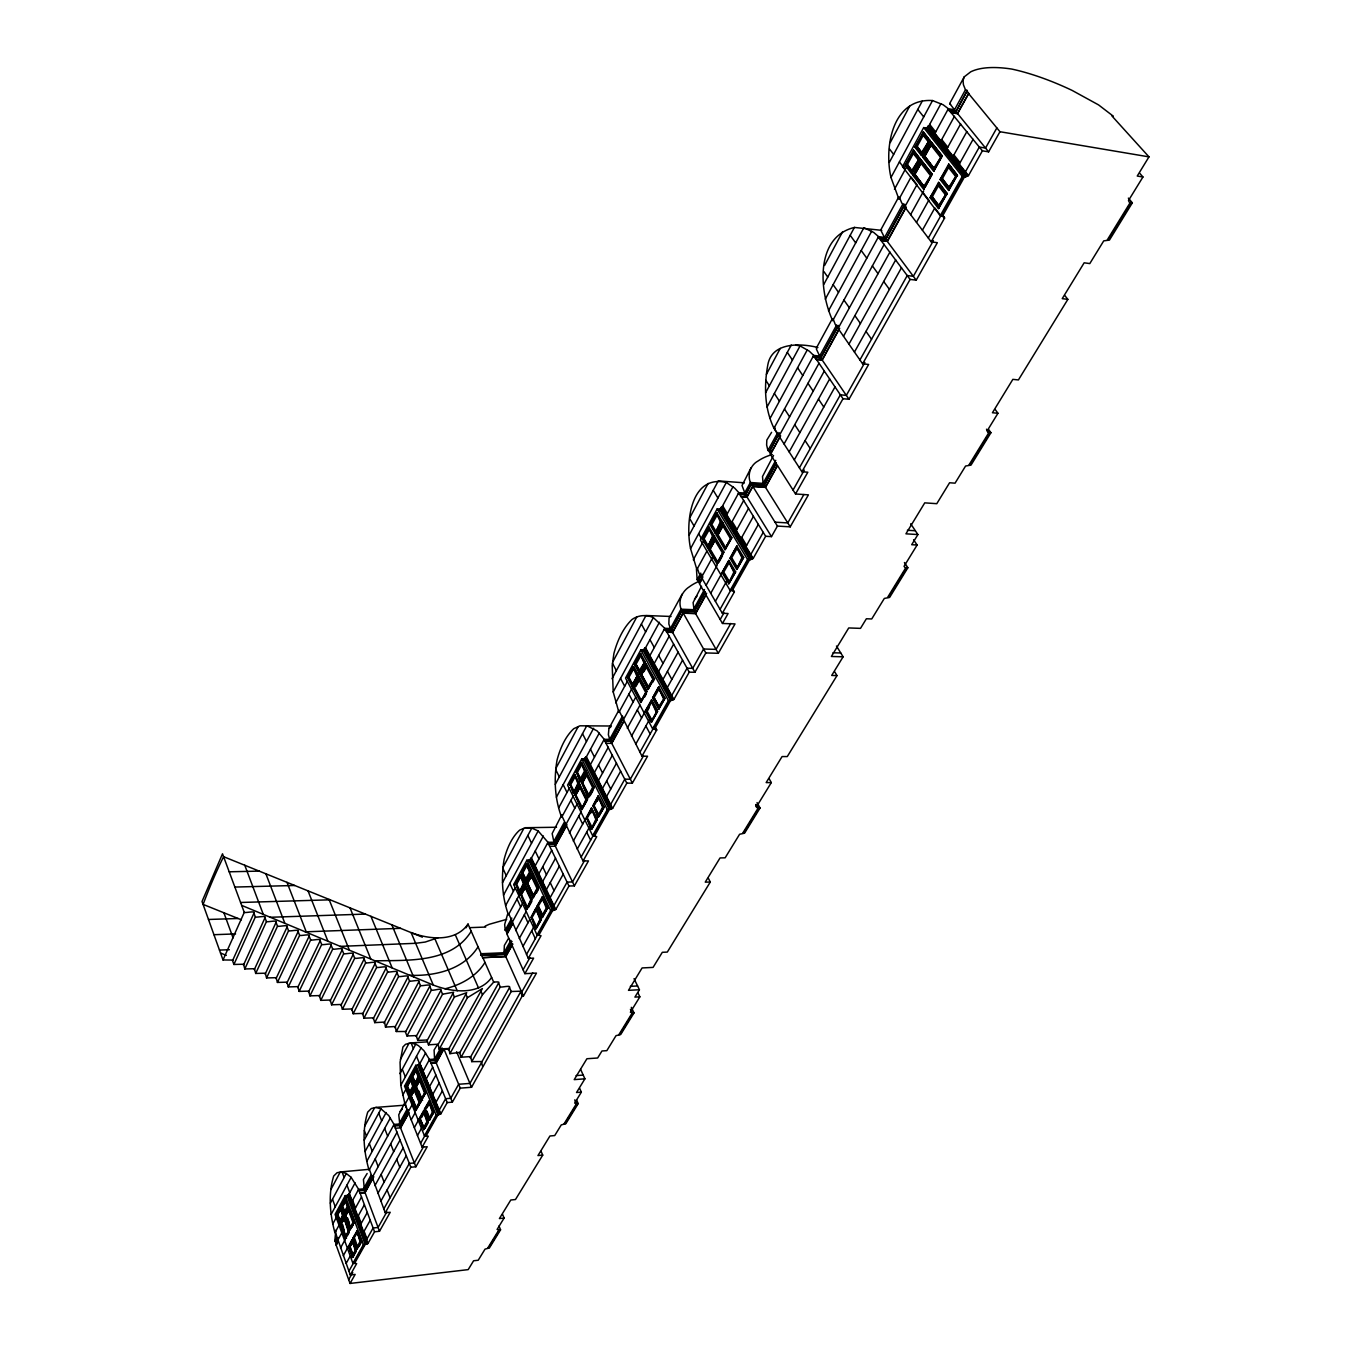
<?xml version="1.0" encoding="UTF-8"?>
<svg xmlns="http://www.w3.org/2000/svg" width="1351" height="1351" viewBox="0 0 1351 1351"><rect width="100%" height="100%" fill="white"/><g stroke="black" fill="none" stroke-linecap="round" stroke-linejoin="round"><path stroke-width="1.5" d="M358.268 1189.961L364.398 1189.826L363.436 1179.524L367.134 1173.495M393.648 1125.13L399.896 1125.062L398.748 1114.795L404.996 1102.382M429.094 1060.197L435.444 1060.231M547.527 843.176L554.248 843.548L552.154 833.567L561.83 814.805M603.711 740.247L610.584 740.787L622.862 718.192M664.253 629.313L671.295 630.056M738.254 493.723L745.6 494.686M813.066 356.613L820.699 357.728M877.88 237.86L885.732 239.127M947.625 110.073L955.714 111.491L957.538 113.754L968.718 93.422L967.13 91.209L955.816 111.846L948.774 110.292M339.895 1223.634L334.93 1232.737C329.948 1214.414 328.023 1194.385 333.697 1176.029L337.075 1172.736L341.482 1171.857L369.448 1169.307M573.348 795.857L561.661 817.271C554.737 799.167 553.775 779.155 557.034 760.157A69.762 36.68 89.6 0 1 573.837 728.645L580.001 725.808L611.243 726.011M772.299 454.544A119.209 60.221 29.8 0 0 758.114 460.961C748.944 465.774 746.225 478.592 752.828 486.512L747.052 497.05L740.99 496.628L746.917 496.763L752.693 486.225L777.433 526.079L790.217 526.839L808.405 494.854L795.536 493.976L807.83 472.208L801.92 471.769L773.971 428.267C764.43 408.627 763.94 385.795 767.858 364.669C772.046 341.904 800.738 343.188 817.879 347.511L816.578 347.646L816.426 349.149L820.496 357.914L838.211 325.388M405.587 1104.915L405.401 1103.598M696.457 569.058L697.133 579.731L701.27 579.934M335.791 1230.204L334.795 1241.316L336.061 1241.518L336.095 1244.93L350.044 1283.45L468.189 1269.619L473.593 1260.77L478.22 1260.247L485.043 1249.118L489.4 1247.952L500.562 1229.798L499.009 1226.016M751.105 467.699L742.02 485.533L745.499 494.736L751.24 484.013L764.041 485.06L775.998 463.427M904.646 204.221L885.462 239.448L880.717 230.025L898.871 196.722M618.809 710.305L608.946 728.392L608.372 734.691L609.706 739.369L632.369 783.124L626.83 783.158L612.594 808.455L607.308 809.57L592.667 835.695L596.737 836.657L583.041 861.026L588.496 860.891L574.395 885.868L568.974 886.02L555.768 909.527L550.634 910.658L537.023 934.943L541.042 935.719L528.292 958.366L533.628 958.129L524.864 973.666L536.482 973.092L523.445 996.008L522.195 996.075L471.55 1087.285L460.269 1088.129L452.349 1102.163L447.215 1102.568L440.865 1113.849L436.052 1115.031L424.434 1135.752L428.301 1136.208L422.12 1147.185L427.186 1146.746L415.888 1166.791L410.839 1167.247L385.238 1212.793L390.203 1212.286L379.496 1231.268L374.548 1231.791L367.962 1243.494L363.368 1244.693L352.915 1263.32L356.664 1263.59L350.264 1274.972L355.144 1274.415L350.044 1283.45M769.175 778.784L771.32 782.584L766.152 782.601L782.077 756.56L787.278 756.577L836.995 675.584L831.692 675.449L843.108 656.806L831.389 656.468L848.732 627.945L860.503 628.367L866.379 618.758L871.733 618.961L884.331 598.425L889.6 597.446L907.872 567.741L905.052 567.589L904.055 566.305L917.109 545.027L911.689 544.706L917.903 534.557L905.93 533.831L924.743 502.859L936.783 503.687L949.584 482.763L955.056 483.168L965.577 466.027L970.997 465.116L990.942 432.708L988.071 432.455L987.074 430.986L997.95 413.271L992.428 412.747L1012.845 379.361L1018.418 379.935L1067.847 299.365L1062.224 298.655L1084.161 262.803L1089.801 263.58L1103.733 240.866L1109.441 240.09L1132.358 202.819L1129.402 202.363L1128.473 200.556L1142.946 176.981L1137.238 176.052L1148.975 156.868L1112.008 116.051L1113.224 116.135L1098.566 104.905L1072.137 90.416A134.576 49.109 29 0 0 1011.764 69.07A134.239 48.822 29.1 0 0 970.727 71.823L964.242 76.838L963.027 80.418L963.432 84.775L965.458 89.791L954.515 109.769L955.005 111.356M701.524 586.317L693.097 602.58L694.228 611.226L704.952 591.991M699.919 580.998A114.345 62.99 30.1 0 0 689.348 586.807C681.478 591.721 677.29 602.276 681.883 610.753L705.83 652.938L718.31 653.293L735.028 623.909L722.481 623.47L699.294 583.48L702.942 576.843M507.571 914.289L504.683 924.456L505.173 930.214L507.013 929.387L506.507 931.194M223.016 959.953L244.261 912.381L222.51 853.798L202.025 901.505L223.016 959.953L233.318 960.071M406.144 1031.505L396.265 1031.522L395.421 1027.064L394.256 1026.557L385.508 1027.081L384.68 1022.639L383.515 1022.116L374.751 1022.639L373.315 1017.843L363.976 1018.181L362.558 1013.402L353.185 1013.723L351.784 1008.944L342.394 1009.265L341.009 1004.485L331.586 1004.806L330.218 1000.027L320.778 1000.348L319.427 995.569L309.953 995.873L308.619 991.11L299.128 991.398L297.811 986.635L288.287 986.922L286.986 982.16L277.428 982.43L276.144 977.685L266.569 977.938L265.303 973.193L255.694 973.446L254.444 968.718L244.801 968.954L243.568 964.226L233.909 964.462L232.541 960.679L253.937 913.192C256.2 910.388 245.375 913.192 244.261 912.381M233.909 964.462L255.356 916.974L253.937 913.192M243.433 965.171L264.999 917.785C267.245 914.982 256.47 917.802 255.356 916.974M244.801 968.954L266.434 921.585L264.999 917.785M254.292 969.663L276.06 922.378C278.289 919.575 267.549 922.412 266.434 921.585M255.694 973.446L277.512 926.178L276.06 922.378M265.151 974.155L287.104 926.972C289.317 924.168 278.627 927.006 277.512 926.178M266.569 977.938L288.557 930.771L287.104 926.972M276.009 978.631L298.132 931.565C300.327 928.745 289.688 931.599 288.557 930.771M277.428 982.43L299.618 935.365L298.132 931.565M286.851 983.106L309.159 936.142C311.338 933.321 300.733 936.192 299.618 935.365M288.287 986.922L310.646 939.958L309.159 936.142M297.676 987.581L320.187 940.718C322.332 937.898 311.777 940.769 310.646 939.958M299.128 991.398L321.673 944.535L320.187 940.718M308.501 992.056L331.181 945.295C333.325 942.474 322.805 945.345 321.673 944.535M309.953 995.873L332.701 949.111L331.181 945.295M319.309 996.531L342.175 949.871C344.302 947.034 333.832 949.922 332.701 949.111M320.778 1000.348L343.711 953.688L342.175 949.871M330.117 1000.99L353.168 954.431C355.262 951.594 344.843 954.498 343.711 953.688M331.586 1004.806L354.705 958.264L353.168 954.431M340.908 1005.448L364.145 958.99C366.222 956.153 355.837 959.075 354.705 958.264M342.394 1009.265L365.682 962.824L364.145 958.99M351.682 1009.906L375.105 963.55C377.165 960.696 366.83 963.635 365.682 962.824M353.185 1013.723L376.659 967.384L375.105 963.55M362.456 1014.365L386.065 968.093C388.109 965.256 377.807 968.194 376.659 967.384M363.976 1018.181L387.636 971.943L386.065 968.093M373.214 1018.806L397.008 972.652C399.035 969.798 388.784 972.754 387.636 971.943M957.538 113.754L951.087 112.64L982.397 150.822L968.447 175.63L965.526 176.913L926.887 128.125L927.698 127.163M374.751 1022.639L398.596 976.486L397.008 972.652M610.196 809.536L584.595 758.958L585.304 758.063M643.718 649.983L644.461 649.071L672.393 700.139L668.424 700.561L640.796 649.899L643.718 649.983L671.396 700.595M751.629 559.128L750.582 559.618L720.134 509.158L720.894 508.246L751.629 559.128L753.183 558.453L765.645 536.279L741.125 496.374M365.935 1244.423L347.764 1195.415L348.406 1194.588M438.737 1114.811L418.472 1065.095L419.148 1064.25M440.865 1113.849L419.604 1063.102L439.599 1114.423M553.454 910.574L529.676 860.148L530.386 859.27M383.971 1023.247L407.934 977.195C409.944 974.341 399.744 977.297 398.596 976.486M385.508 1027.081L409.539 981.046L407.934 977.195M394.712 1027.689L418.861 981.738C420.853 978.867 410.687 981.839 409.539 981.046M396.265 1031.522L420.465 985.588L418.861 981.738M482.442 1066.057L481.463 1061.548L471.769 1061.633L470.807 1057.141L469.641 1056.651L461.079 1057.225L459.509 1052.395L449.9 1053.679L448.954 1049.203L439.193 1049.254L438.264 1044.779L437.116 1044.272L428.47 1044.83L426.95 1040.017L417.746 1040.405L416.243 1035.592L407.006 1035.964L405.452 1032.13L429.77 986.264C431.763 983.41 421.63 986.382 420.465 985.588M407.006 1035.964L431.391 990.114L429.77 986.264M466.061 927.799L468.037 924.084L481.125 953.738L480.618 955.005L504.886 953.941M330.826 1189.657L340.199 1172.111M364.719 1126.227L374.599 1107.736M400.436 1059.353L408.998 1043.327M503.079 867.241L523.85 828.383M555.903 768.364L578.211 726.618M612.695 662.074L636.726 617.086M690.006 517.365L708.144 483.405M766.405 374.362L780.253 348.44M824.583 265.471L842.602 231.73M890.225 142.598L909.611 106.307M416.176 1036.555L440.933 990.334C442.537 987.446 433.367 990.975 431.391 990.114M330.353 1203.167L346.278 1173.529M364.23 1140.126L380.999 1108.884L388.75 1115.588L394.036 1124.437L369.043 1170.202C363.706 1151.474 361.832 1130.888 367.725 1112.093L371.305 1108.529L375.933 1107.415L404.422 1105.202M399.93 1073.64L415.753 1044.171L418.489 1045.674L423.927 1050.673L429.483 1059.488L447.215 1102.568M417.746 1040.405L442.554 994.201L440.933 990.334M502.504 882.659L531.821 828.062M555.278 784.391L586.79 725.707L597.142 730.908L604.201 739.335L609.706 739.369L622.473 716.03M612.037 678.726L645.998 615.499L671.025 616.478M689.28 534.912L718.276 480.905L744.114 482.797M765.612 392.769L791.247 345.062M823.738 284.537L854.406 227.441L881.798 230.346M889.33 162.424L922.328 100.987M331.13 1214.38L351.142 1177.329L346.329 1173.546L341.482 1171.857M365.04 1151.592L386.133 1112.532M422.12 1147.185L405.03 1104.291L400.791 1085.36L421.157 1047.65M503.518 895.122L538.171 830.949L531.855 828.129L525.505 827.707L519.78 830.038A67.381 34.045 88.3 0 0 504.126 859.371C501.052 877.812 502.065 897.148 508.432 914.813L519.882 893.838M556.376 797.225L593.613 728.257M632.386 687.693L618.91 712.365L613.202 691.948L653.344 617.61L664.793 628.316L670.417 628.519L694.921 672.274L689.246 672.139L666.87 632.065L672.511 632.251L683.116 612.932L695.495 613.405L706.657 593.207M706.911 551.124L696.88 569.514L690.564 548.658L726.314 482.476L734.691 488.15L738.828 492.642L744.621 493.031L750.379 482.493L763.045 483.405L790.217 526.839M767.047 407.039L800.062 345.907L809.198 351.108L813.707 355.431L843.007 398.714L848.985 399.271L868.625 364.449L862.614 363.824L835.239 324.358L833.331 319.478M825.275 299.213L863.88 227.694L873.709 232.44L878.572 236.611L884.601 237.421L903.093 203.68M904.765 206.906L916.957 184.699L911.064 177.049L898.955 199.239L890.985 177.488L932.528 100.565L943.116 104.753L948.368 108.722L954.515 109.769L949.685 103.537L964.242 76.838M426.882 1040.979L453.615 992.225L442.554 994.201M347.764 1195.415L345.214 1195.652L335.065 1214.397L352.915 1263.32M424.434 1135.752L404.54 1086.103L415.821 1065.28L418.472 1065.095M537.023 934.943L513.718 884.533L526.89 860.199L529.676 860.148M584.595 758.958L581.741 758.941L567.572 785.1L592.667 835.695M640.796 649.899L625.53 678.084L652.617 728.763L656.755 729.928L655.353 727.294M720.134 509.158L717.128 508.972L700.358 539.91L730.148 590.471L733.171 590.607L734.37 591.907L722.346 613.286L728.088 613.506L722.481 623.47M885.851 241.221L881.088 240.562L910.101 279.404L916.198 280.164L937.341 242.69L931.211 241.846L944.619 218.001L943.488 216.16L940.262 215.687L902.536 166.612L923.679 127.585L926.887 128.125M336.331 1214.583L340.317 1207.254L337.007 1214.566L339.388 1222.925L337.007 1214.566M341.043 1205.919L345.045 1198.54L348.322 1206.815L344.117 1214.262L341.043 1205.919L345.451 1199.029M405.959 1086.153L410.383 1078.014L413.98 1086.44L409.353 1094.614L405.959 1086.153L410.788 1078.554M411.194 1076.527L415.635 1068.32L419.249 1076.747L414.605 1084.988L411.194 1076.527L416.057 1068.861M428.47 1044.83L454.409 996.987L466.72 992.698L437.589 1045.404M515.373 884.365L520.523 874.857L516.166 884.314L519.341 892.943L516.166 884.314M521.469 873.118L526.67 863.525L530.859 872.138L525.488 881.696L521.469 873.118L527.11 864.133M569.345 784.813L574.901 774.596L570.173 784.745L573.635 793.409L570.173 784.745M575.914 772.704L581.504 762.403L576.742 772.654L580.221 781.317L576.742 772.654M627.455 677.662L633.416 666.634L638.196 675.348L632.065 686.274L627.455 677.662L633.872 667.326M634.514 664.624L640.543 653.496L634.514 664.624L639.175 673.22L645.356 662.21L640.543 653.496M702.469 539.285L709.022 527.194L702.469 539.285L707.536 547.864L714.24 535.925L709.022 527.194M710.238 524.965L716.841 512.772L710.238 524.965L715.355 533.561L722.11 521.503L716.841 512.772M905.204 165.362L913.462 150.113L919.963 158.743L911.604 173.688L905.204 165.362L913.952 151.025L913.462 150.113M914.982 147.327L923.341 131.925L929.91 140.538L921.466 155.618L914.982 147.327L923.814 132.82L923.341 131.925M340.655 1208.824L337.311 1214.718L339.912 1221.253L343.086 1215.444L340.655 1208.824L342.411 1215.461L339.912 1221.253M342.006 1206.038L345.383 1200.11L347.832 1206.747L344.64 1212.59L342.208 1205.97M346.852 1197.155L349.369 1193.44L367.962 1243.494M407.039 1086.204L410.721 1079.702L413.44 1086.424L409.91 1092.875L407.039 1086.204L409.91 1092.875M415.162 1083.232L412.275 1076.561L415.99 1070.009L418.709 1076.73L415.162 1083.232L417.983 1076.764L415.99 1070.009M519.949 891.052L516.639 884.23L520.878 876.715L524.053 883.52L519.949 891.052L523.259 883.571L520.878 876.715M522.736 872.966L527.025 865.383L530.234 872.206L526.079 879.805L522.736 872.966L526.079 879.805M528.984 861.533L531.45 858.02L555.768 909.527M575.256 776.538L570.696 784.593L574.243 791.466L578.667 783.36L575.256 776.538L577.84 783.411L574.243 791.466M577.265 772.485L581.859 764.362L585.304 771.185L580.846 779.358L577.265 772.485L580.846 779.358M583.902 760.326L586.385 756.796L612.594 808.455M632.69 684.248L628.907 677.324L633.771 668.677L637.469 675.517L632.69 684.248L637.469 675.517M635.983 664.27L640.898 655.556L644.613 662.378L639.817 671.211L635.983 664.27L639.817 671.211M643.025 651.351L645.558 647.788L673.879 699.48L672.393 700.139M709.376 529.356L704.074 538.796L708.211 545.753L713.429 536.161L709.376 529.356L712.517 536.263L708.211 545.753M717.212 514.951L711.842 524.475L716.013 531.433L721.299 521.756L717.212 514.951L720.37 521.841L716.013 531.433M719.509 510.408L722.025 506.929L753.183 558.453M907.264 164.738L913.816 152.646L918.95 159.232L912.347 171.341L907.213 164.417L912.347 171.341M917.059 146.685L923.696 134.458L928.863 141.028L922.209 153.254L917.025 146.347L922.209 153.254M926.279 129.375L928.914 125.812L968.447 175.63M332.785 1223.989L337.159 1215.934M339.776 1211.07L337.902 1214.515L339.675 1219.362M342.63 1205.835L346.396 1198.877M347.376 1197.104L355.127 1182.834M366.78 1161.353L390.338 1117.969M402.632 1095.323L406.161 1088.805M411.768 1078.436L407.597 1086.12L410.231 1092.672M412.849 1076.46L417.054 1068.725M425.582 1053.037L419.654 1063.963L416.513 1056.262M505.646 905.542L515.305 887.742M529.541 861.533L543.389 835.999M558.672 807.864L569.447 788.005M584.476 760.326L599.253 733.103M615.684 702.824L627.303 681.428M643.616 651.368L659.44 622.237M693.316 559.821L703.229 541.548M720.015 510.644L732.985 486.748M770.053 418.438L807.324 349.808M828.501 310.781L871.682 231.224M894.463 189.275L906.048 167.912M926.921 129.476L940.955 103.639M343.103 1205.903L345.535 1201.427M344.235 1212.1L347.156 1206.747L345.383 1200.11M409.505 1092.334L412.714 1086.44L410.721 1079.702M525.64 879.197L529.423 872.239L527.025 865.383M580.406 778.716L584.459 771.252L581.859 764.362M639.361 670.518L644.613 662.378M911.874 170.446L918.95 159.232M921.72 152.359L928.863 141.028M339.388 1222.925L343.576 1215.528L339.844 1222.334M344.117 1214.262L348.322 1206.815M409.353 1094.614L413.98 1086.44M414.605 1084.988L419.249 1076.747M519.341 892.943L524.695 883.453L519.865 892.302M525.488 881.696L530.707 872.104L526.67 863.525M573.635 793.409L579.207 783.192L574.901 774.596M580.221 781.317L585.979 771.066L580.761 780.675M632.065 686.274L638.077 675.247L633.416 666.634M639.175 673.22L645.356 662.21M682.255 593.967L669.049 618.184L668.846 623.976L670.417 628.519L680.988 609.2L693.35 609.673L704.496 589.492M707.536 547.864L714.24 535.925M715.355 533.561L722.11 521.503M816.578 347.646L832.165 319.039M911.604 173.688L919.93 158.422M921.466 155.618L929.876 140.2M574.158 792.767L579.343 783.242M345.653 1212.86L348.102 1208.385M352.206 1201.073L358.623 1189.319L351.125 1177.312M405.03 1104.291L409.167 1096.708M416.226 1083.536L419.857 1076.899M423.302 1070.803L429.483 1059.488L434.566 1059.133L435.427 1060.805L429.686 1060.771M522.736 888.367L525.252 883.74L522.753 878.386M535.148 865.873L547.999 842.332L553.37 842.23L564.127 822.573M590.37 764.666L604.201 739.335M649.865 655.657L664.793 628.316M726.754 514.765L738.828 492.642M773.971 428.267L813.707 355.431L819.635 356.056L836.641 325M878.572 236.611L832.689 320.677C818.976 291.073 815.008 236.898 854.507 227.424M934.909 133.377L948.368 108.722M339.945 1224.445L343.931 1217.133L340.621 1224.445L345.13 1238.614L340.621 1224.445M344.674 1215.782L348.693 1208.419L354.131 1222.537L349.892 1229.984L344.674 1215.782L348.17 1210.631M409.978 1096.168L414.419 1088.028L420.397 1102.382L415.753 1110.556L409.978 1096.168L414.841 1088.568M415.23 1086.542L419.705 1078.351L425.734 1092.706L421.039 1100.947L415.23 1086.542L420.127 1078.892M520.067 894.514L525.269 885.006L520.861 894.463L526.839 909.105L520.861 894.463M526.215 883.267L531.45 873.675L538.475 888.299L533.037 897.858L526.215 883.267L531.889 874.3M574.411 794.996L579.984 784.779L575.239 794.928L581.69 809.637L575.239 794.928M581.014 782.904L586.638 772.586L581.842 782.837L588.344 797.546L581.842 782.837M646.014 693.283L640.762 702.503L632.91 687.845L638.922 676.834L646.96 691.577L638.922 676.834M640.019 674.808L646.099 663.696L640.019 674.808L647.956 689.466L654.205 678.438L646.099 663.696M708.464 549.435L715.067 537.343L708.464 549.435L717.111 564.059L723.883 552.103L715.067 537.343M716.283 535.131L722.954 522.921L716.283 535.131L724.997 549.739L731.837 537.681L722.954 522.921M912.786 175.208L913.833 175.056L924.32 188.667L923.712 189.393L912.786 175.208L921.112 159.942L932.156 174.11L925.317 186.877M922.649 157.138L931.075 141.72L942.221 155.838L933.693 171.29L922.649 157.138L931.548 142.632L931.075 141.72M372.032 1175.725L364.331 1190.451L359.045 1190.822L359.906 1193.119L365.057 1192.612L373.771 1176.755M394.475 1125.957L399.845 1125.67M623.571 717.246L610.703 741.175L604.691 741.142L610.568 740.973M632.91 687.845L639.378 677.51M665.418 629.954L671.464 630.377L681.917 610.838L694.414 611.53L705.256 591.924M751.24 484.013L745.735 494.956L739.537 494.28L740.99 496.628M775.001 429.365L774.579 427.136M838.498 325.794L820.817 358.015L814.484 357.086M913.833 175.056L921.112 159.942M949.077 110.681L951.087 112.64M343.813 1219.294L340.908 1224.597L344.285 1218.703L348.845 1231.149L345.653 1236.942L348.17 1231.166L344.285 1218.703M345.653 1215.934L349.031 1210.006L353.641 1222.469C350.027 1238.715 341.752 1213.502 349.031 1210.006M411.059 1096.218L414.757 1089.717L419.857 1102.348L416.311 1108.799L411.059 1096.218L414.757 1089.717M421.613 1099.174L416.328 1086.592L420.06 1080.04L425.193 1092.689L421.613 1099.174L424.45 1092.706L419.57 1080.648M527.43 907.213L521.334 894.396L525.623 886.864L531.585 899.682L527.43 907.213L530.791 899.715L525.1 887.506M527.481 883.132L531.804 875.549L537.816 888.367L533.628 895.966L527.481 883.132L533.628 895.966M582.298 807.678L575.762 794.776L580.339 786.721L586.773 799.572L582.298 807.678L585.946 799.623L579.815 787.38M582.382 782.668L586.993 774.545L593.477 787.413L588.968 795.587L582.382 782.668L588.968 795.587M641.404 700.477L634.379 687.524L639.276 678.877L646.217 691.746L641.404 700.477L646.217 691.746M641.505 674.47L646.453 665.756L653.462 678.607L648.598 687.423L641.505 674.47L648.598 687.423M717.769 561.948L710.086 548.979L715.439 539.522L723.055 552.339L717.769 561.948L723.055 552.339M725.673 547.611L717.905 534.641L723.309 525.1L731.009 537.918L725.673 547.611L731.009 537.918M914.813 174.262L921.466 162.475L931.143 174.904L924.456 187.029L914.813 174.262L924.456 187.029M924.709 156.176L931.43 144.27L941.191 156.665L934.436 168.926L924.709 156.176L934.436 168.926M420.06 1080.04L416.328 1086.592M521.503 894.413L525.623 886.864M527.65 883.149L531.804 875.549M575.914 794.827L580.339 786.721M582.534 782.736L586.993 774.545M639.276 678.877L634.379 687.524M641.641 674.571L646.453 665.756M710.187 549.114L715.439 539.522M718.023 534.793L723.309 525.1M915.809 172.86L921.466 162.475M924.743 156.496L931.43 144.27M531.112 878.116L533.088 874.502M635.899 686.443L638.736 681.259M644.005 671.616L646.876 666.364M359.906 1193.119L364.905 1192.477L373.467 1176.873M409.049 1112.498L400.622 1127.849L395.37 1128.271L410.839 1167.247M406.499 1107.972L405.114 1104.122M566.289 826.187L555.312 846.165L549.671 846.283L568.974 886.02M623.824 721.434L611.783 743.337L606.008 743.303L626.83 783.158M706.32 594.339L695.63 613.658L683.268 613.185L672.663 632.504L666.87 632.065M776.352 431.982L774.123 427.98M839.714 328.31L822.269 360.058L816.055 359.417L822.151 359.738L839.191 328.681M439.193 1049.254L467.412 997.697L482.391 988.56L448.279 1049.828M334.795 1241.316L336.787 1237.668M371.137 1174.965L363.52 1188.846L358.623 1189.319M407.039 1109.391L399.018 1124.032L394.036 1124.437M440.358 1048.562L434.566 1059.133L434.093 1050.014L437.555 1044.441M505.173 930.214L511.809 918.089M700.764 573.111L697.133 579.731L699.227 578.768L698.72 580.66M777.838 432.371L767.925 450.474L771.556 450.761M335.588 1242.211L338.155 1237.516M408.238 1109.678L399.693 1125.265L400.622 1127.849M435.258 1060.4L442.013 1048.072M506.321 930.788L512.012 920.403M565.242 823.299L554.113 843.581L574.395 885.868M671.227 629.971L681.816 610.652L694.178 611.125L718.31 653.293M698.484 580.255L701.22 575.273M769.631 451.369L779.291 432.86M965.458 89.791L967.198 90.365L955.816 111.846M335.521 1242.616L338.307 1237.904M372.184 1176.13L364.196 1190.315L379.496 1231.268M399.71 1125.535L408.39 1110.083M435.427 1060.805L442.047 1048.325M512.198 920.808L506.169 931.379L507.233 933.727L512.941 923.341M565.444 823.722L554.315 844.003L548.438 844.105L554.18 843.818M701.98 574.243L698.349 580.879L699.717 583.244L702.452 578.262M779.155 433.502L769.226 451.606L770.712 453.936L780.658 435.833M904.95 204.609L885.851 239.448L880.886 238.772M337.699 1240.37L342.63 1231.386M355.06 1208.74L361.511 1196.986M371.981 1177.903L397.076 1132.172M408.12 1112.042L413.153 1102.872M426.477 1078.571L432.692 1067.273M512.012 922.682L523.513 901.725M538.863 873.742L551.782 850.218M565.529 825.174L577.265 803.761M594.389 772.569L608.288 747.238M623.081 720.269L635.747 697.2M654.205 663.561L669.201 636.22M701.473 577.401L712.517 557.271M731.516 522.634L743.675 500.512M779.003 436.103L818.993 363.233M838.076 328.445L884.246 244.311M940.938 140.977L954.482 116.287M336.095 1244.93L338.088 1241.299M408.509 1113.055L400.47 1127.697L415.888 1166.791M449.579 1048.528L443.82 1048.731L436.086 1062.832L430.901 1063.355L436.238 1062.984L443.989 1048.9M512.569 923.544L506.861 933.929L524.864 973.666M555.16 845.962L566.93 824.532M611.631 743.118L623.47 721.569M780.219 436.086L770.29 454.189L795.536 493.976M905.845 207.311L887.303 241.069L881.257 240.258M968.414 93.371L999.96 131.722L988.611 151.836L957.42 113.366L968.718 93.422M336.331 1244.896L338.375 1241.197M887.421 241.424L906.285 207.091M773.532 455.473L762.521 476.481L763.045 483.405L775.761 460.353M350.01 1227.806L352.949 1222.469L348.575 1210.597M415.888 1108.259L419.131 1102.365L414.284 1090.325M533.189 895.358L537.023 888.418L531.281 876.191M588.529 794.928L592.65 787.464L586.469 775.204M648.142 686.73L653.462 678.607M923.983 186.134L931.143 174.904M933.963 168.014L941.191 156.665M345.13 1238.614L349.335 1231.234L345.586 1238.04M349.892 1229.984L354.131 1222.537M415.753 1110.556L420.397 1102.382M421.039 1100.947L425.734 1092.706M526.839 909.105L532.074 899.614L525.269 885.006M533.037 897.858L538.306 888.283L531.45 873.675M581.69 809.637L587.465 799.471L582.213 808.979M588.344 797.546L594.17 787.295L588.884 796.887M640.762 702.503L646.842 691.492M647.956 689.466L654.205 678.438M717.111 564.059L723.883 552.103M724.997 549.739L731.837 537.681M923.712 189.393L932.156 174.11M933.693 171.29L942.221 155.838M527.346 908.463L531.247 901.387M340.486 1248.037L345.434 1239.07M347.427 1235.608L349.048 1232.652M357.914 1216.44L364.398 1204.704M374.919 1185.638L400.116 1139.957M411.228 1119.827L415.264 1112.498M429.669 1086.39L435.9 1075.092M515.626 930.586L526.231 911.368M528.477 907.45L531.872 901.303M536.415 893.079L538.12 889.971M542.612 881.663L555.582 858.138M569.396 833.111L581.217 811.698M590.066 795.823L592.836 790.808M598.425 780.506L612.391 755.192M627.269 728.223L639.986 705.154M644.478 697.217L646.437 693.637M652.702 682.306L654.678 678.692M658.545 671.515L673.642 644.174M706.083 585.338L717.195 565.208M718.901 562.303L722.515 555.768M736.312 530.555L748.522 508.415M784.07 443.989L824.296 371.069M843.497 336.264L889.954 252.063M910.608 214.623L923.729 190.863M947.017 148.627L960.645 123.92M510.83 940.364L504.007 952.742L481.125 953.738M504.734 954.042L511.776 941.275M694.178 611.125L705.002 591.518M776.048 462.954L763.906 485.11M449.9 1053.679L482.476 994.691L493.689 982.126C494.5 982.16 500.444 981.181 498.553 983.055L459.441 1053.358M511.725 941.715L504.784 954.279L481.294 955.073M510.965 943.505L504.919 954.448L481.48 955.478L482.645 957.656L505.831 956.626L512.789 944.045M776.301 463.359L764.159 485.313L751.494 484.418M523.445 996.008L505.679 956.44L512.519 944.079M777.146 465.825L765.375 487.12L752.693 486.225M777.484 465.757L765.51 487.39L752.828 486.512M343.289 1255.755L352.172 1239.559L348.811 1246.838L352.56 1257.105L348.811 1246.838M352.915 1238.208L357.002 1230.862L361.207 1241.653L356.917 1249.084L352.915 1238.208L357.407 1231.369M360.801 1224.175L367.303 1212.455M377.858 1193.406L403.189 1147.759M414.335 1127.663L423.589 1110.792L428.216 1121.769L424.011 1129.318L419.097 1118.898L424.011 1111.333M424.417 1109.306L428.959 1101.116L433.62 1112.109L428.875 1120.334L424.417 1109.306L429.382 1101.673M432.877 1094.242L439.143 1082.945M519.257 938.523L529.913 919.322M530.757 917.582L536.026 908.092L531.551 917.549L535.942 928.779L531.551 917.549M536.989 906.352L542.308 896.777L547.712 907.99L542.224 917.549L536.989 906.352L542.73 897.402M546.378 889.633L559.415 866.109M573.297 841.082L591.586 807.932L586.739 818.098L591.502 829.396L586.739 818.098M592.616 806.057L598.324 795.756L593.461 806.007L598.257 817.304L593.461 806.007M602.462 788.494L616.512 763.18M631.474 736.227L645.153 711.538M645.322 711.031L651.435 700.021L657.633 711.369L651.351 722.295L645.322 711.031L651.891 700.713M652.567 697.994L658.731 686.882L652.567 697.994L658.646 709.258L664.979 698.231L658.731 686.882M662.936 679.502L678.101 652.161M710.727 593.325L721.907 573.179M722.126 572.571L728.848 560.462L722.126 572.571L728.763 583.818L735.636 571.845L728.848 560.462M730.08 558.25L736.852 546.024L730.08 558.25L736.768 569.48L743.709 557.406L736.852 546.024M741.125 538.525L753.419 516.386M789.17 451.926L829.649 378.972M848.952 344.133L895.713 259.865M916.485 222.391L928.829 200.151L922.868 192.399M930.079 197.651L938.573 182.351L947.085 193.565L938.489 208.578L930.079 197.651L939.063 183.246L938.573 182.351M940.127 179.531L948.706 164.062L957.319 175.275L948.638 190.44L940.127 179.531L949.196 164.974L948.706 164.062M953.13 156.328L966.86 131.604M352.51 1241.147L349.115 1247.007L352.628 1256.025L355.853 1250.249L352.51 1241.147L355.178 1250.249L352.628 1256.025M353.911 1238.377L357.339 1232.467L360.7 1241.569C355.786 1261.159 350.382 1220.814 357.458 1247.395M420.195 1118.983L423.944 1112.481L427.676 1121.718L424.079 1128.153L420.195 1118.983L424.079 1128.153M429.449 1118.56L425.531 1109.357L429.297 1102.821L433.063 1112.076L429.449 1118.56L432.32 1112.093L429.297 1102.821M536.55 926.87L532.041 917.481L536.381 909.966L540.755 919.355L536.55 926.87L539.944 919.389L536.381 909.966M538.289 906.234L542.663 898.668L547.071 908.058L542.832 915.64L538.289 906.234L542.832 915.64M592.126 827.42L587.297 817.963L591.941 809.891L596.652 819.314L592.126 827.42L595.808 819.381L591.941 809.891M594.001 805.855L598.696 797.732L603.441 807.155L598.881 815.328L594.001 805.855L598.881 815.328M652.009 720.252L646.808 710.727L651.79 702.081L656.89 711.504L652.009 720.252L656.89 711.504M654.07 697.673L659.085 688.942L664.219 698.383L659.288 707.198L654.07 697.673L659.288 707.198M729.202 562.658L723.764 572.115L729.439 581.673L734.792 572.081L729.202 562.658L733.863 572.165L729.439 581.673M737.207 548.236L731.718 557.777L737.443 567.336L742.864 557.642L737.207 548.236L741.935 557.727L737.443 567.336M932.19 197.043L938.928 184.901L946.038 194.037L939.249 206.196L932.156 196.722L939.249 206.196M942.255 178.906L949.061 166.629L956.255 175.748L949.381 188.042L942.221 178.585L949.381 188.042M353.574 1240.015L349.757 1246.889L353.489 1257.105M421.647 1117.429L425.041 1111.316M427 1107.803L430.429 1101.622M541.852 900.999L543.845 897.385M590.471 813.454L592.262 810.245M597.226 801.295L599.017 798.053M647.281 711.166L649.189 707.704M351.057 1245.521L353.506 1241.079M461.079 1057.225L500.275 986.922L498.553 983.055M346.092 1263.489L350.095 1256.329M363.689 1231.96L370.225 1220.24M380.83 1201.208L406.263 1155.612M417.476 1135.515L422.576 1126.362M436.086 1102.129L442.385 1090.848M522.888 946.511L534.574 925.587M550.144 897.638L563.266 874.131M577.215 849.104L589.982 826.221M606.548 796.533L620.666 771.218M635.696 744.266L649.459 719.576M667.326 687.541L682.576 660.2M715.405 601.347L726.635 581.217M745.972 546.547L758.333 524.391M794.304 459.897L835.019 386.91M854.457 352.054L901.489 267.718M922.412 230.21L934.824 207.953L940.803 215.721L928.306 238.012M959.294 164.096L973.108 139.322M357.052 1246.889L360.008 1241.586L357.339 1232.467M423.657 1127.612L426.933 1121.752L423.944 1112.481M542.393 915.032L546.26 908.092L542.663 898.668M598.425 814.67L602.597 807.222L598.696 797.732M658.832 706.505L664.219 698.383M938.759 205.284L946.038 194.037M948.909 187.13L956.255 175.748M352.087 1257.697L356.36 1250.334L352.56 1257.105M356.917 1249.084L361.207 1241.653M423.522 1129.926L428.216 1121.769M428.875 1120.334L433.62 1112.109M535.942 928.779L541.396 919.305L536.465 928.137M542.224 917.549L547.56 907.99L542.308 896.777M591.502 829.396L597.345 819.23L592.025 828.737M598.257 817.304L604.15 807.054L598.78 816.646M651.351 722.295L657.515 711.285L651.435 700.021M658.646 709.258L664.979 698.231M728.763 583.818L735.636 571.845M736.768 569.48L743.709 557.406M938.489 208.578L947.068 193.244M948.638 190.44L957.302 174.938M356.005 1251.6L353.54 1256.025L350.23 1246.99M359.214 1245.892L361.696 1241.434L358.353 1232.382M425.025 1128.203L427.777 1123.272M430.395 1118.577L433.181 1113.612M652.617 728.763L668.424 700.561M730.148 590.471L747.542 559.466L717.128 508.972M940.262 215.687L962.3 176.407L923.679 127.585M348.896 1271.19L353.455 1263.05M383.785 1208.976L409.336 1163.397L414.369 1162.941L423.606 1146.543M420.583 1143.334L424.687 1136.022M526.518 954.448L538.255 933.524M581.116 857.091L593.95 834.209M639.901 752.254L653.749 727.581M720.049 609.352L731.347 589.188M763.231 532.362L750.801 554.518L748.978 555.193M799.404 467.851L840.373 394.813L846.334 395.387L864.893 362.406M859.928 359.94L907.247 275.536L913.344 276.313L933.423 240.63M353.827 1263.219L364.263 1244.592M425.379 1135.684L436.998 1114.963M538.019 934.892L551.63 910.625M593.68 835.678L608.338 809.553M653.664 728.763L669.471 700.578M731.212 590.505L748.606 559.517M941.411 215.856L963.432 176.576M354.722 1263.117L365.175 1244.507L347.004 1195.483M426.308 1135.6L437.944 1114.879L417.695 1065.145M538.998 934.858L552.627 910.591L528.866 860.165M594.693 835.661L609.352 809.553L583.75 758.941M654.695 728.78L670.518 700.595L642.856 649.949M732.293 590.556L749.687 559.567L719.239 509.107M942.542 216.025L964.58 176.761L925.942 127.957M470.131 1057.782L509.513 987.615C511.387 984.727 501.474 987.733 500.275 986.922M632.369 783.124L647.568 756.205L641.978 756.205L656.755 729.928M673.879 699.48L689.246 672.139M801.92 471.769L843.007 398.714M862.614 363.824L910.101 279.404M348.676 1279.667L352.746 1272.439M386.808 1211.931L378.06 1227.468L373.112 1227.991L366.56 1239.678L365.108 1240.252M523.09 969.765L529.896 957.673M584.561 860.536L572.503 881.95L567.099 882.102L553.91 905.609L552.272 906.217M643.464 755.868L630.343 779.189L624.787 779.206L610.601 804.52L608.913 805.162M720.201 619.535L723.933 612.881M793.054 490.058L804.284 470.097M996.852 127.94L985.538 148.053L979.323 147.023L965.425 171.813L963.398 172.523M471.769 1061.633L511.252 991.499L509.513 987.615M694.921 672.274L705.83 652.938M765.645 536.279L771.472 536.617L777.433 526.079M532.699 972.72L521.706 992.124L520.456 992.174L469.928 1083.418L458.648 1084.262L450.744 1098.312L445.627 1098.701L439.295 1109.982L437.775 1110.573M730.773 623.436L716.064 649.375L703.601 649.004L692.725 668.34L687.051 668.205L671.717 695.545L669.961 696.187M803.896 494.5L787.768 522.938L775.001 522.145M580.592 1069.333L584.915 1078.824L576.539 1092.503L581.369 1092.132L579.68 1088.399M634.041 978.664L639.428 989.743L634.919 997.089L639.867 996.818L638.027 993.053M502.572 1214.38L504.092 1218.078L497.084 1229.494L500.562 1229.798M541.109 1151.407L542.73 1155.122L515.474 1199.536L510.779 1200.009L499.414 1218.568L504.092 1218.078M581.369 1092.132L574.648 1103.108L578.211 1103.598L576.472 1099.765M639.867 996.818L630.377 1012.271L634.007 1012.895L631.322 1007.322M708.312 878.218L710.305 882.017L667.31 952.083L662.311 952.303L653.073 967.4L642.097 967.941L628.502 990.334L639.428 989.743M771.32 782.584L756.324 807.02L760.056 807.999L757.05 802.578M487.694 1248.155L498.857 1229.984M564.059 1123.88L576.438 1103.733L574.715 1099.9M618.893 1034.646L632.2 1012.997L630.41 1009.281M742.678 833.229L758.164 808.016L756.155 804.402M887.624 597.362L905.879 567.64M968.988 464.947L988.915 432.54L986.5 429.196M1107.364 239.786L1130.263 202.498M488.555 1248.054L499.718 1229.883M564.938 1123.812L577.333 1103.666M619.805 1034.579L633.095 1012.946M743.624 833.212L759.11 808.016M888.603 597.395L906.876 567.69M970.001 465.031L989.928 432.624M1108.394 239.938L1131.311 202.667M578.211 1103.598L565.816 1123.745L561.273 1124.893L554.721 1135.566L549.941 1135.988L537.968 1155.561L542.73 1155.122M634.007 1012.895L620.7 1034.528L616.022 1035.66L606.835 1050.656L601.955 1050.977L597.649 1058.002L586.908 1058.745L574.226 1079.618L584.915 1078.824M760.056 807.999L744.57 833.195L739.605 834.259L725.149 857.817L720.049 857.936L705.239 882.152L710.305 882.017M769.361 450.964L770.222 449.613L767.925 450.474L766.625 445.003L766.828 440.054L771.59 432.32M471.212 931.278C451.251 963.584 407.563 960.037 375.071 960.848M478.068 946.781C463.917 969.579 434.988 976.3 409.809 975.304M482.645 957.656L505.679 956.44M484.975 962.436C476.261 976.57 460.674 984.963 444.918 988.831M508.567 938.32L504.379 945.379L504.007 952.742L505.831 956.626M659.085 688.942L663.341 698.45M651.79 702.081L656.012 711.589M640.898 655.556L643.751 662.463M633.771 668.677L636.591 675.584M468.037 924.084C455.507 942.221 429.28 939.502 411.126 932.595L433.283 985.048C451.724 992.191 478.423 995.704 491.629 977.499M949.061 166.629L948.453 167.372L955.174 175.9M938.928 184.901L938.303 185.644L944.957 194.189M694.482 599.135L697.015 596.095M923.696 134.458L923.071 135.184L927.799 141.179M913.816 152.646L913.208 153.372L917.886 159.384M400.082 1111.417L402.328 1109.002M608.946 728.392L610.821 726.922M438.096 937.712L425.227 942.052L415.652 943.302L340.232 946.375M341.82 1224.597L346.548 1238.158M742.442 483.607L743.962 482.949M426.984 1041.891L410.417 1042.938L405.536 1044.306L402.919 1046.974L400.065 1062.291L400.791 1085.36M899.665 197.938L901.708 202.87L931.211 241.846M506.709 919.339L489.197 924.304L485.229 926.077L485.668 927.056L469.608 927.664M720.37 521.841L721.299 521.756M712.517 536.263L713.429 536.161M741.935 557.727L742.864 557.642M733.863 572.165L734.792 572.081M697.437 568.484L699.058 573.263L722.346 613.286M404.54 1086.103L406.398 1085.968M576.083 1075.599L583.21 1075.075M511.252 991.499L520.49 991.212L522.195 996.075M630.309 986.348L637.588 985.96M219.47 950.091L229.349 949.702M213.948 934.706L235.564 933.913M305.292 931.835L400.555 928.323M270.234 917.278L365.395 914.087M208.476 919.474L238.114 918.494M240.596 902.485L330.117 899.817M234.871 887.067L294.721 885.479M513.718 884.533L515.677 884.483M229.197 871.8L259.223 871.108M525.505 827.707L556.544 827.251M342.766 1224.766L344.032 1230.052M619.433 711.437L641.978 756.205M932.511 100.548C892.471 97.964 883.909 146.854 890.985 177.488M832.959 652.769L840.761 652.989M747.542 559.466L750.582 559.618M907.382 530.268L915.353 530.757M562.134 816.409L583.041 861.026M508.871 914.019L528.292 958.366M902.536 166.612L904.782 166.967M962.3 176.407L965.526 176.913M982.397 150.822L988.611 151.836M999.96 131.722L1148.975 156.868M951.273 112.302L957.42 113.366M795.688 345.147L800.045 345.89M410.417 1042.938L415.804 1044.188M726.314 482.459C690.175 474.15 685.295 523.479 690.564 548.658M375.933 1107.415L381.05 1108.901M369.414 1169.544L385.238 1212.793M653.344 617.61C646.47 614.384 638.179 615.077 632.015 619.501A72.447 39.567 -88.8 0 0 613.911 653.462L612.206 665.57L613.202 691.948M241.39 919.811L203.072 904.393L203.461 903.481A620.734 272.463 83.9 0 1 223.591 856.686L422.356 937.155M220.517 952.995L226.309 955.393M335.268 1232.095L350.264 1274.972M241.677 905.39L433.283 985.048M538.154 830.949L547.999 842.332M949.685 103.537L950.53 104.415M1139.754 173.3L1142.946 176.981M1128.338 198.107L1132.358 202.819M917.785 109.448L923.712 116.895M929.674 124.41L935.669 131.959M941.715 139.558L947.794 147.225M953.924 154.926L960.088 162.677M1064.892 295.633L1067.847 299.365M967.789 175.529L928.255 125.711L927.698 126.791L966.843 176.154M927.394 127.112L966.708 176.373M923.814 132.82L929.91 140.538M931.548 142.632L942.238 156.176M949.196 164.974L957.319 175.275M935.331 147.664L938.016 151.329M952.776 169.787L950.395 166.764L950.884 167.659M955.36 173.3L957.555 175.816M930.805 144.996L940.127 156.817M927.394 160.516L929.741 163.505M945.852 184.124L948.132 187.046M931.194 165.633L933.625 168.74M946.088 184.682L948.503 187.772M916.046 147.158L922.074 154.892M923.712 156.986L934.318 170.564M941.208 179.379L949.246 189.697M913.952 151.025L919.963 158.743M921.602 160.853L932.173 174.431M939.063 183.246L947.304 194.156M925.688 166.663L927.985 169.584M945.126 191.622L947.338 194.46M920.858 163.201L930.079 175.056M917.481 178.636L919.795 181.625M936.851 203.765L939.114 206.686M917.616 179.058L920.031 182.182M906.251 165.21L912.229 172.962M931.143 197.499L939.114 207.834M942.66 215.451L944.619 218.001M942.002 215.349L943.977 217.916M889.515 149.032L893.636 154.386M899.411 161.9L905.221 169.449M885.547 239.043L916.198 280.164M881.088 240.562L878.944 238.148M995.197 409.505L997.95 413.271M850.184 235.294L855.69 242.876M861.229 250.509L866.785 258.176M872.391 265.894L878.032 273.679M883.706 281.498L889.414 289.367M988.527 429.382L990.942 432.708M823.924 271.619L827.758 277.073M833.111 284.689L838.515 292.34M843.936 300.057L849.391 307.808M854.896 315.627L860.418 323.48M865.991 331.383L871.53 339.253M820.547 357.61L848.985 399.271M813.555 355.718L816.055 359.417M910.692 523.8L917.903 534.557M913.597 539.758L917.109 545.027M787.312 352.375L792.429 360.041M797.58 367.742L802.764 375.51M807.966 383.312L813.201 391.182M818.486 399.085L823.789 407.039M904.427 562.523L907.872 567.741M765.797 380.273L769.378 385.778M774.376 393.462L779.426 401.196M784.492 408.981L789.592 416.8M794.726 424.687L799.893 432.607M805.078 440.578L810.245 448.515M745.482 494.534L771.472 536.617M836.472 646.014L843.108 656.806M834.665 671.768L836.995 675.584M713.244 490.295L717.921 498.029M722.633 505.814L727.362 513.65M732.141 521.52L736.937 529.44M741.75 537.411L746.596 545.432M752.558 558.419L721.417 506.895L720.894 507.908L751.73 558.959M720.607 508.229L751.342 559.128M722.751 525.792L730.08 538.019M711.15 524.88L715.912 532.868M717.212 535.03L725.571 549.046M730.992 558.166L737.342 568.788M714.865 540.214L722.143 552.441M703.381 539.184L708.11 547.189M709.376 549.35L717.668 563.384M723.055 572.486L729.32 583.125M732.816 589.289L734.37 591.907M732.208 589.256L733.762 591.89M689.804 518.767L694.059 525.995M698.636 533.746L701.389 538.424M665.08 629.752L666.752 632.319M755.8 805.078L757.219 807.611M755.648 804.943L756.965 807.611M641.387 624.078L645.66 631.863M649.966 639.682L654.289 647.534M658.646 655.438L663.037 663.392M667.428 671.396L671.852 679.435M673.271 699.48L644.967 647.771L644.461 648.767L672.477 699.987M644.191 649.071L672.122 700.139M645.913 666.415L652.584 678.675M635.375 664.54L639.715 672.562M640.898 674.74L648.497 688.79M653.428 697.927L659.204 708.583M638.736 679.536L645.339 691.813M628.299 677.577L632.606 685.599M633.771 687.777L641.303 701.845M646.2 710.964L651.908 721.62M654.762 727.294L656.164 729.912M612.51 663.392L616.377 670.636M620.531 678.422L624.686 686.24M628.89 694.11L633.095 702.013M637.334 709.967L641.607 717.955M645.879 725.994L650.152 733.998M604.792 740.939L606.008 743.303M582.517 733.677L586.486 741.463M590.471 749.281L594.491 757.134M598.51 765.038L602.563 772.992M606.633 780.979L610.736 789.018M612.003 808.472L585.81 756.796L585.321 757.759L611.243 808.945M585.051 758.063L611.159 809.097M581.741 758.941L607.308 809.57M581.504 762.403L585.979 771.066M586.638 772.586L594.17 787.295M598.324 795.756L604.15 807.054M579.984 784.779L587.465 799.471M591.586 807.932L597.345 819.23M555.734 769.631L559.314 776.876M563.164 784.661L567.032 792.463M570.916 800.332L574.817 808.219M578.752 816.173L582.703 824.144M586.672 832.182L590.607 840.153M548.236 843.7L549.671 846.283M527.853 835.458L531.534 843.227M535.232 851.029L538.965 858.881M542.697 866.751L546.463 874.688M550.245 882.642L554.045 890.664M555.193 909.544L530.875 858.037L554.383 910.135M530.132 859.27L554.13 910.152M526.89 860.199L550.634 910.658M528.089 865.248L530.605 870.618M533.865 877.542L538.12 886.611M544.656 900.492L548.168 907.956M522.263 873.067L525.995 881.055M527.008 883.216L533.544 897.216M537.799 906.301L542.747 916.907M520.523 874.857L524.695 883.453M536.026 908.092L541.396 919.305M502.927 868.44L506.253 875.668M509.834 883.419L513.431 891.204M517.045 899.04L520.675 906.909M524.323 914.813L527.988 922.767M531.669 930.771L535.351 938.709M482.78 957.471L493.689 982.126M480.787 990.823L482.476 994.691M455.304 934.774L478.541 988.037M465.74 993.829L467.412 997.697M434.498 937.864L457.212 990.773M452.754 993.12L454.409 996.987M456.587 1051.737L471.55 1087.285M391.807 924.776L413.541 976.841M443.82 1048.731L460.269 1088.129M435.275 1060.653L452.349 1102.163M370.934 916.333L392.195 967.975M419.604 1063.102L440.325 1113.883M411.143 1043.107L413.389 1048.596M418.894 1064.267L439.345 1114.44M415.821 1065.28L436.052 1115.031M416.986 1069.84L418.422 1073.37M431.104 1104.594L433.35 1110.117M415.635 1068.32L419.08 1076.798M419.705 1078.351L425.565 1092.756M428.959 1101.116L433.451 1112.16M350.01 907.855L370.799 959.075M413.507 1078.098L415.5 1083.012M418.607 1090.696L422.559 1100.457M426.848 1111.062L430.344 1119.709M412.545 1078.081L415.095 1084.38M415.956 1086.525L421.529 1100.322M425.16 1109.272L429.365 1119.709M417.324 1093.466L420.921 1102.399M425.717 1114.288L427.946 1119.793M410.383 1078.014L413.794 1086.491M414.419 1088.028L420.229 1102.433M423.589 1110.792L428.047 1121.82M402.294 1069.232L405.368 1076.882M413.322 1100.339L416.446 1108.141M411.244 1096.168L416.311 1108.799M406.685 1086.136L409.843 1094.023M410.704 1096.151L416.226 1109.948M419.823 1118.881L424.011 1129.318M329.036 899.378L349.385 950.175M308.028 890.866L327.921 941.259M394.222 1125.721L395.37 1128.271M378.702 1113.156L381.674 1120.773M384.647 1128.44L387.653 1136.123M390.659 1143.858L393.681 1151.609M396.721 1159.411L399.778 1167.247M286.986 882.355L306.424 932.308M265.894 873.81L284.875 923.358M364.348 1130.567L366.425 1136.022M369.347 1143.621L372.268 1151.255M375.206 1158.922L378.162 1166.639M381.134 1174.374L384.106 1182.159M387.095 1189.978L390.084 1197.746M244.767 865.248L263.293 914.391M359.991 1192.95L374.548 1231.791M342.124 1172.094L344.133 1177.515M346.954 1185.08L349.774 1192.68M352.611 1200.313L355.465 1207.98M358.336 1215.697L361.207 1223.432M364.111 1231.2L366.982 1238.935M367.455 1243.545L348.862 1193.49L366.763 1244.035M348.17 1194.622L366.526 1244.068M345.214 1195.652L363.368 1244.693M350.112 1210.124L354.671 1222.469M345.045 1198.54L348.136 1206.882M348.693 1208.419L353.945 1222.621M357.002 1230.862L361.021 1241.738M347.494 1217.859L349.436 1223.145M343.222 1207.439L345.012 1212.303M347.072 1217.927L350.618 1227.569M342.816 1207.625L344.64 1212.59M345.839 1215.849L350.416 1228.295M341.719 1205.903L344.573 1213.671M345.349 1215.782L350.365 1229.393M353.607 1238.208L357.39 1248.493M345.991 1220.612L349.217 1229.41M354.182 1242.886L356.174 1248.324M340.317 1207.254L343.374 1215.596M343.931 1217.133L349.149 1231.318M352.172 1239.559L356.174 1250.418M332.498 1199.198L335.251 1206.747M341.111 1224.513L345.653 1236.942M223.894 912.769L233.064 937.898"/></g></svg>
